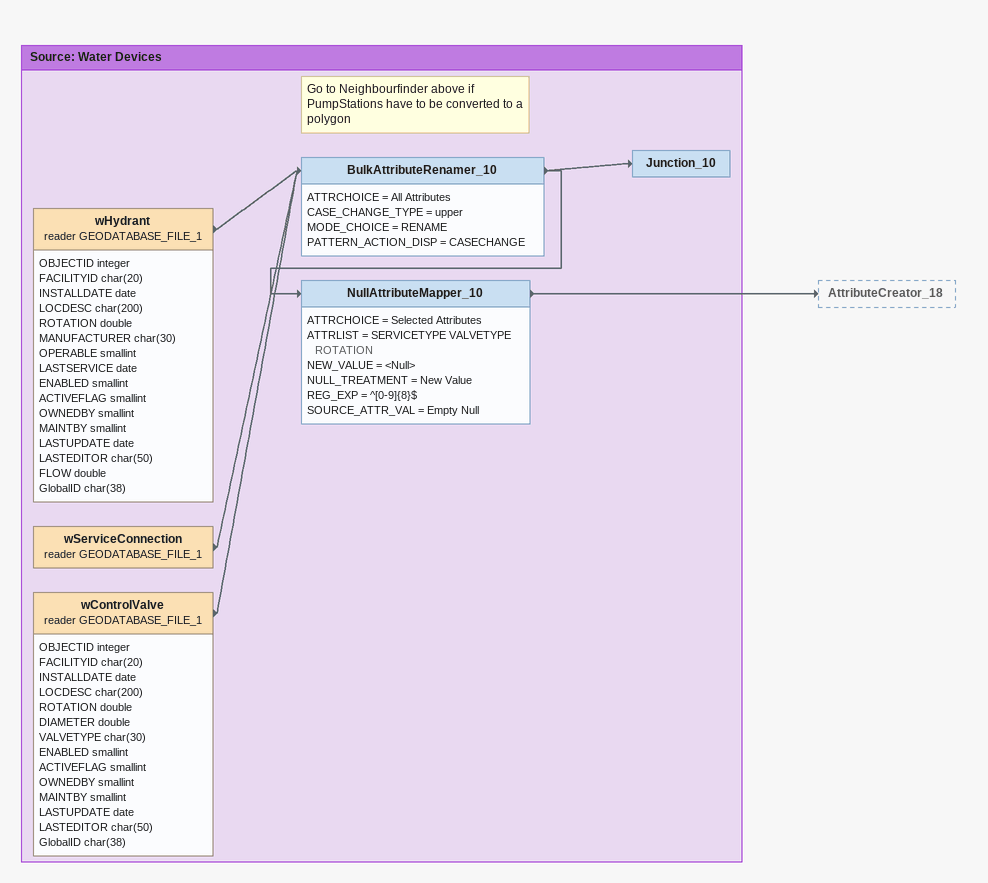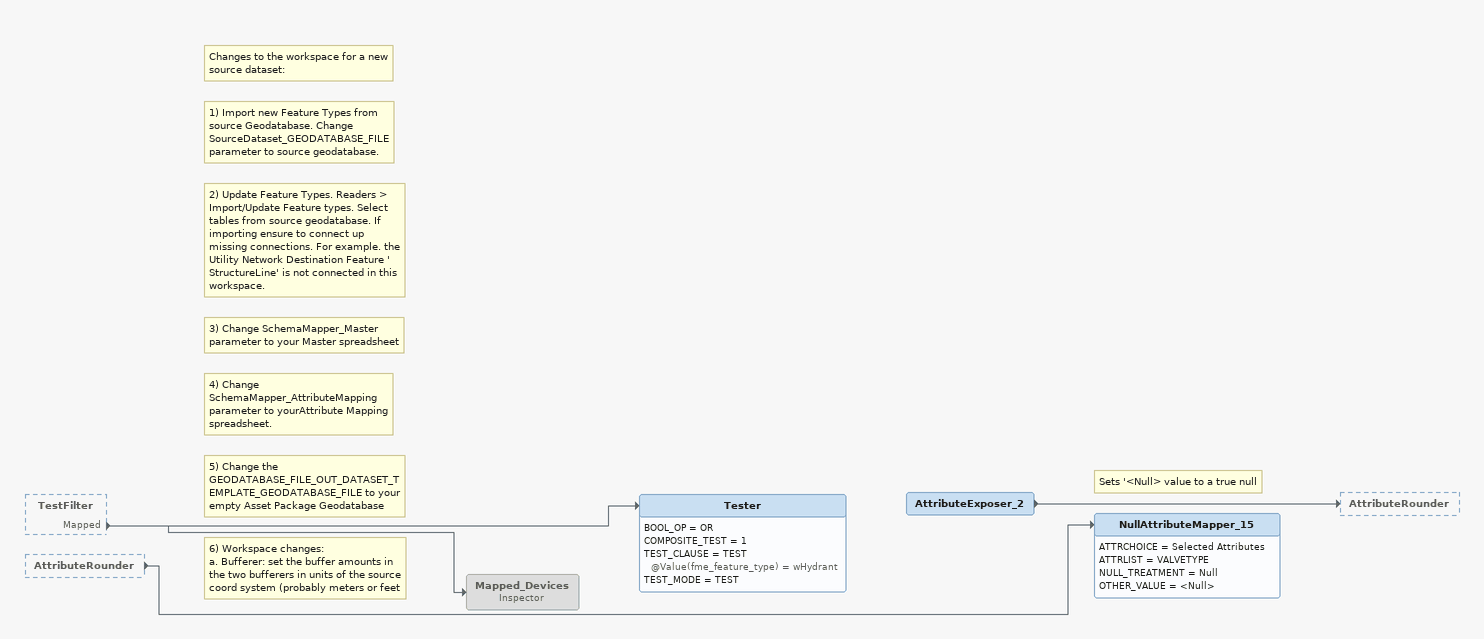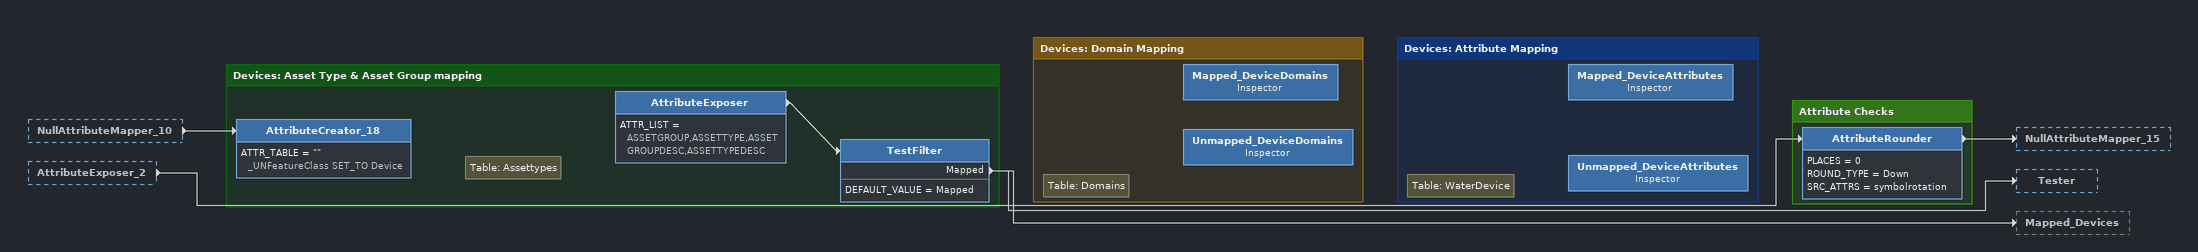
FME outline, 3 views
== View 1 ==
Bookmark: Source: Water Devices
wHydrant (reader GEODATABASE_FILE_1)
    attributes: OBJECTID integer, FACILITYID char(20), INSTALLDATE date, LOCDESC char(200), ROTATION double, MANUFACTURER char(30), OPERABLE smallint, LASTSERVICE date, ENABLED smallint, ACTIVEFLAG smallint, OWNEDBY smallint, MAINTBY smallint, LASTUPDATE date, LASTEDITOR char(50), FLOW double, GlobalID char(38)
    -> BulkAttributeRenamer_10
wServiceConnection (reader GEODATABASE_FILE_1)
    -> BulkAttributeRenamer_10
wControlValve (reader GEODATABASE_FILE_1)
    attributes: OBJECTID integer, FACILITYID char(20), INSTALLDATE date, LOCDESC char(200), ROTATION double, DIAMETER double, VALVETYPE char(30), ENABLED smallint, ACTIVEFLAG smallint, OWNEDBY smallint, MAINTBY smallint, LASTUPDATE date, LASTEDITOR char(50), GlobalID char(38)
    -> BulkAttributeRenamer_10
BulkAttributeRenamer_10
    ATTRCHOICE = All Attributes
    CASE_CHANGE_TYPE = upper
    MODE_CHOICE = RENAME
    PATTERN_ACTION_DISP = CASECHANGE
    -> NullAttributeMapper_10
    -> Junction_10
Note: Go to Neighbourfinder above if PumpStations have to be converted to a polygon
Junction_10
NullAttributeMapper_10
    ATTRCHOICE = Selected Attributes
    ATTRLIST = SERVICETYPE VALVETYPE ROTATION
    NEW_VALUE = <Null>
    NULL_TREATMENT = New Value
    REG_EXP = ^[0-9]{8}$
    SOURCE_ATTR_VAL = Empty Null
    -> AttributeCreator_18

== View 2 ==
TestFilter [outside]
    Mapped -> Tester
    Mapped -> Mapped_Devices
AttributeRounder [outside]
    -> NullAttributeMapper_15
Note: Changes to the workspace for a new source dataset:
Note: 1) Import new Feature Types from source Geodatabase. Change SourceDataset_GEODATABASE_FILE parameter to source geodatabase.
Tester
    BOOL_OP = OR
    COMPOSITE_TEST = 1
    TEST_CLAUSE = TEST @Value(fme_feature_type) = wHydrant
    TEST_MODE = TEST
Note: 2) Update Feature Types. Readers > Import/Update Feature types. Select tables from source geodatabase. If importing ensure to connect up missing connections. For example. the Utility Network Destination Feature ' StructureLine' is not connected in this workspace.
Note: 3) Change SchemaMapper_Master parameter to your Master spreadsheet
Note: 4) Change SchemaMapper_AttributeMapping parameter to yourAttribute Mapping spreadsheet.
Note: 5) Change the GEODATABASE_FILE_OUT_DATASET_TEMPLATE_GEODATABASE_FILE to your empty Asset Package Geodatabase
Note: 6) Workspace changes: / a. Bufferer: set the buffer amounts in the two bufferers in units of the source coord system (probably meters or feet
Mapped_Devices: Inspector [off]
AttributeExposer_2
    -> AttributeRounder
Note: Sets '<Null> value to a true null
NullAttributeMapper_15
    ATTRCHOICE = Selected Attributes
    ATTRLIST = VALVETYPE
    NULL_TREATMENT = Null
    OTHER_VALUE = <Null>

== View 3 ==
NullAttributeMapper_10 [outside]
    -> AttributeCreator_18
AttributeExposer_2 [outside]
    -> AttributeRounder

Bookmark: Devices: Asset Type & Asset Group mapping
Note: Table: Assettypes
AttributeCreator_18
    ATTR_TABLE = "" _UNFeatureClass SET_TO Device
AttributeExposer
    ATTR_LIST = ASSETGROUP,ASSETTYPE,ASSETGROUPDESC,ASSETTYPEDESC
    -> TestFilter
TestFilter
    DEFAULT_VALUE = Mapped
    Mapped -> Tester
    Mapped -> Mapped_Devices

Bookmark: Devices: Domain Mapping
Mapped_DeviceDomains: Inspector
Note: Table: Domains
Unmapped_DeviceDomains: Inspector

Bookmark: Devices: Attribute Mapping
Note: Table: WaterDevice
Unmapped_DeviceAttributes: Inspector
Mapped_DeviceAttributes: Inspector

Bookmark: Attribute Checks
AttributeRounder
    PLACES = 0
    ROUND_TYPE = Down
    SRC_ATTRS = symbolrotation
    -> NullAttributeMapper_15
